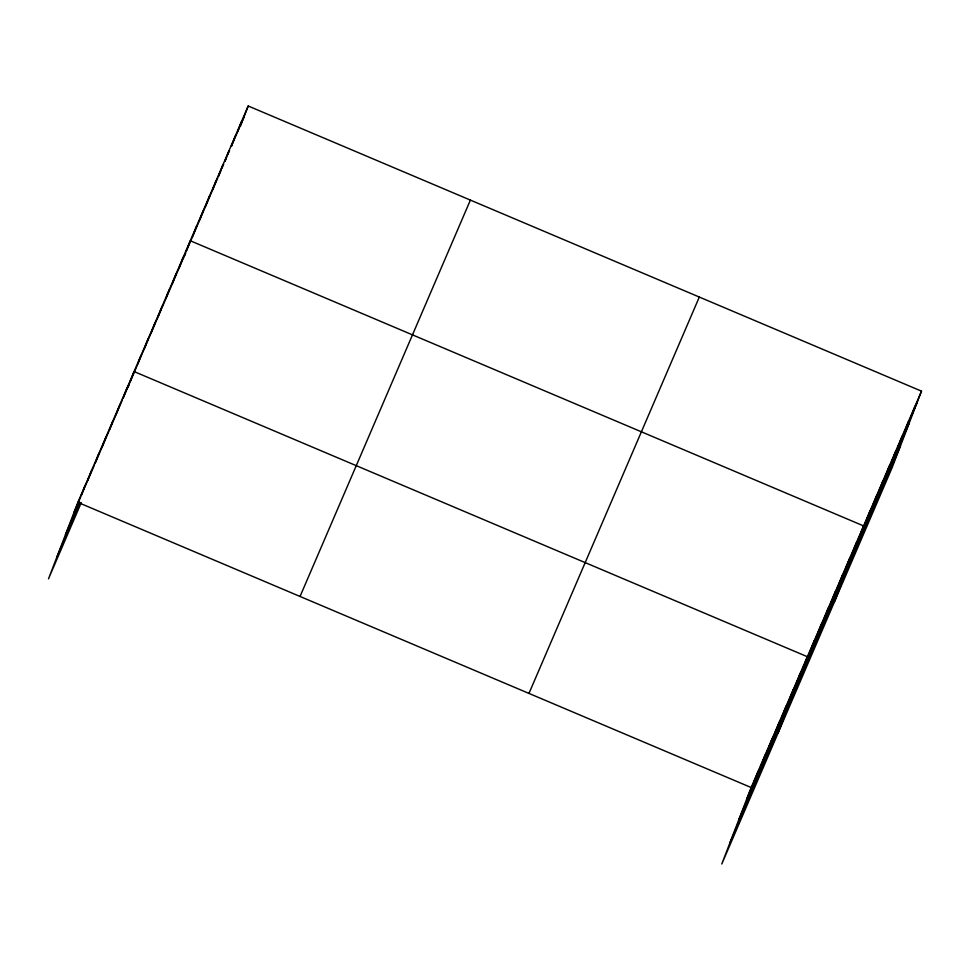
<?xml version="1.0" encoding="UTF-8"?>
<svg xmlns="http://www.w3.org/2000/svg" width="970" height="970" viewBox="0 0 970 970"><rect width="100%" height="100%" fill="white"/><g stroke="black" fill="none" stroke-linecap="round" stroke-linejoin="round"><path stroke-width="1.45" d="M921.5 391.152L751.144 787.519L721.789 864.003L892.133 467.637L921.5 391.152L248.211 105.997L77.867 502.363L48.5 578.847L81.298 502.557M84.887 486.006L81.347 495.221L94.32 465.2M87.87 480.186L91.92 469.662M98.94 453.305L94.902 463.842L108.955 431.141M101.923 447.485L105.972 436.961M109.464 429.819L112.993 420.604M115.988 414.784L120.025 404.26M127.046 387.915L123.008 398.44L129.446 383.453M127.943 387.527L129.519 383.453M141.111 355.214L137.57 364.429L165.167 300.336M144.591 348.072L148.131 338.857M151.114 333.037L155.164 322.513M158.146 316.693L162.184 306.156M165.676 299.027L169.216 289.812M172.199 283.992L176.237 273.455M179.22 267.635L183.269 257.111M184.167 256.735L185.731 252.649L165.761 298.978M192.69 236.316L196.728 225.78M199.626 220.02L203.166 210.805M205.555 206.367L209.605 195.831M212.503 190.071L216.031 180.856M222.469 165.882L218.432 176.419L220.772 170.975M228.908 150.908L224.87 161.444L226.616 157.358M235.346 135.933L231.296 146.47L244.173 116.521M237.735 131.496L241.772 120.971M240.512 126.039L242.088 121.965M242.609 120.607L248.211 105.997M754.139 781.699L758.176 771.162M761.159 765.342L765.209 754.818M768.191 748.998L772.229 738.461M775.212 732.641L779.262 722.116M782.244 716.296L786.282 705.76M789.265 699.94L793.314 689.415M796.297 683.595L800.335 673.071M778.001 733.211L807.367 656.714L134.078 371.558L130.041 382.095L137.061 365.738M810.35 650.894L814.388 640.37M817.383 634.55L821.42 624.013M824.403 618.193L828.441 607.669M831.435 601.849L835.473 591.312M838.456 585.492L842.506 574.967M845.488 569.147L849.526 558.611M852.509 552.791L856.558 542.266M834.224 602.406L863.579 525.91L190.29 240.754L186.252 251.291L211.993 191.393M865.98 521.472L870.017 510.935M872.406 506.498L876.456 495.961M878.844 491.523L882.882 480.987M885.283 476.549L889.32 466.012M891.721 461.575L895.759 451.038M898.147 446.6L902.197 436.063M904.586 431.626L908.623 421.089M911.024 416.651L915.062 406.127M73.817 512.887L80.85 496.543M109.537 429.783L122.426 399.798M212.575 190.035L217.838 177.777M221.936 168.246L223.694 164.16M227.792 154.642L229.55 150.556M65.463 534.664L79.516 501.963M56.854 557.083L80.28 502.581M300.045 596.465L470.401 200.087M528.965 693.417L699.309 297.05M747.106 798.043L917.462 401.677M738.752 819.82L909.096 423.441M730.143 842.239L900.487 445.873M77.867 502.363L751.144 787.519"/></g></svg>
